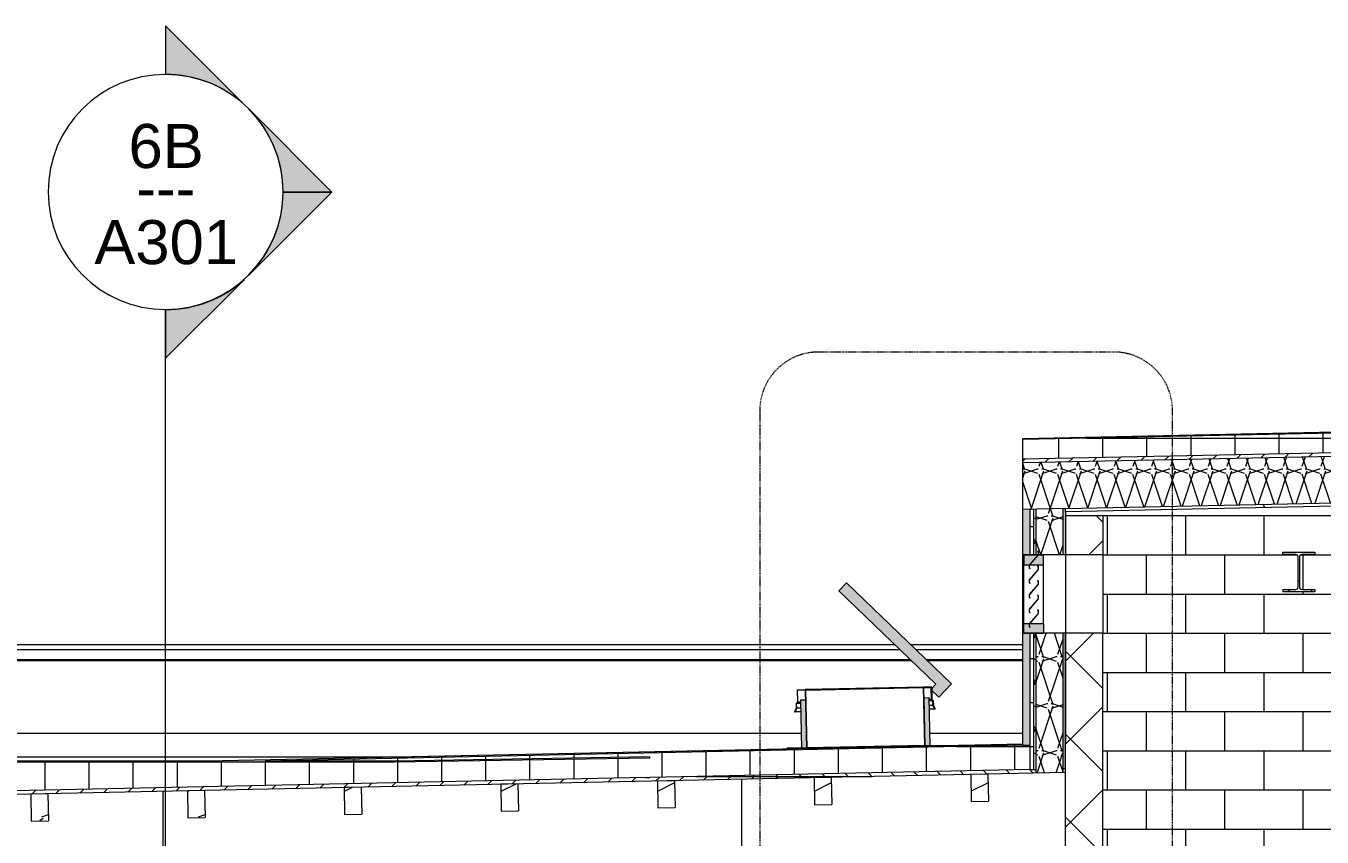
# Model space of a CAD drawing. Header units: inches. Extents: x 9661 to 15313, y -314 to 660.
# Drawn here: x 13320.6 to 13585.3, y 390.4 to 556.1 of the extents above; entities that cross this region are included whole.
import ezdxf

# ---------------------------------------------------------------- set-up
doc = ezdxf.new("R2010")
doc.units = ezdxf.units.IN
doc.header["$MEASUREMENT"] = 0
doc.linetypes.add('Dash Dot 3_16_', pattern=[0.3125, 0.1875, -0.0625, 0, -0.0625])
for name, color, linetype, lineweight in [('0-3', 55, 'Continuous', 9), ('0-5', 130, 'Continuous', 5), ('A-ANNO-SYMB-1', 150, 'Dash Dot 3_16_', 9), ('A-FLOR-3', 8, 'Continuous', 5), ('A-FLOR-8', 192, 'Continuous', 9), ('A-FLOR-MCUT-1', 51, 'Continuous', 9), ('A-FLOR-PATT-1', 45, 'Continuous', 9), ('A-GENM', 5, 'Continuous', 9), ('A-GENM-2', 55, 'Continuous', 9), ('A-GENM-3', 253, 'Continuous', 9), ('A-GLAZ-CWMG', 51, 'Continuous', 9), ('A-GLAZ-CWMG-1', 55, 'Continuous', 9), ('A-GLAZ-CWMG-4', 10, 'Continuous', 9), ('A-ROOF-3', 132, 'Continuous', 9), ('A-ROOF-4', 55, 'Continuous', 9), ('A-ROOF-5', 8, 'Continuous', 5), ('A-ROOF-PATT-1', 45, 'Continuous', 9), ('A-WALL-10', 113, 'Continuous', 9), ('A-WALL-3', 7, 'Continuous', 9), ('A-WALL-5', 55, 'Continuous', 9), ('A-WALL-PATT-1', 55, 'Continuous', 9), ('A-WALL-PATT-2', 45, 'Continuous', 9), ('G-ANNO-SYMB', 111, 'Continuous', 9), ('I-WALL-1', 55, 'Continuous', 9), ('S-BEAM-1', 45, 'Continuous', 9), ('S-BEAM-2', 7, 'Continuous', 9), ('S-FNDN-2', 55, 'Continuous', 9), ('S-FNDN-5', 32, 'Continuous', 9), ('S-FNDN-6', 8, 'Continuous', 5), ('S-FNDN-7', 254, 'Continuous', 5)]:
    doc.layers.add(name, color=color, linetype=linetype, lineweight=lineweight)
doc.styles.add('Arial', font='arial.ttf', dxfattribs={"height": 9})
doc.styles.add('Century Gothic', font='ufonts.com_century-gothic.ttf', dxfattribs={"height": 9})
pattern_1 = [(216.87, (-3005.926, 154.825), (47.980943, 31.987086), [7.997, -71.971]), (206.565, (-2996.33, 150.027), (-15.993714, -15.99413), [17.881, -17.881]), (198.435, (-2996.33, 142.03), (-31.98674, -15.99388), [10.115, -40.461])]
pattern_2 = [(0, (14107.568, 138.832), (0, 9), []), (90, (14107.568, 138.832), (-9, 6e-16), [])]
pattern_3 = [(0, (14107.5676, 138.832), (0, 4.798), []), (315, (14107.5676, 138.832), (4.798427, 0), [6.786, -6.786]), (45, (14107.5676, 138.832), (4.798427, 0), [6.786, -6.786])]
pattern_4 = [(161.57, (14108.0476, 139.312), (-3.8399538, -1.54e-05), [0, -27.322, 3.034, 0]), (18.43, (14107.0876, 139.312), (-3.8399538, 1.54e-05), [0, -27.322, 3.034, 0]), (108.43, (14108.0476, 139.312), (1.919622, -9.6005246), [9.106, -21.25]), (71.57, (14107.0876, 139.312), (1.919622, 9.6005246), [9.106, -21.25])]

# ---------------------------------------------------------------- blocks, each defined once
blk = doc.blocks.new('CTR - 1st Phase -Stairs _ Elevators_rvt-2-BUILDING SECTION - NORTH_SOUTH AT ELEVATOR AND COURTYARD - LOOKING EAST')
at = {"layer": 'I-WALL-1'}
for p, q in [((-3771.32, 399.71), (-3771.32, 241.38)), ((-3653.07, 268), (-3653.07, 402.17))]:
    blk.add_line(p, q, dxfattribs=at)
blk = doc.blocks.new('W-Wide Flange - W8X28-2393868-BUILDING SECTION - NORTH_SOUTH AT ELEVATOR AND COURTYARD - LOOKING EAST')
at = {"layer": 'S-BEAM-1'}
h = blk.add_hatch(dxfattribs=at)
h.set_pattern_fill('FP_81', color=256, style=0, pattern_type=2)
h.set_pattern_definition([(45, (-3012.324, 138.832), (-9.50352, 9.50352), []), (45, (-3012.324, 153.232), (-9.50352, 9.50352), [])])
h.paths.add_polyline_path([(-3536.05, 440.5), (-3536.05, 440.96), (-3538.85, 440.99), (-3539.06, 441.12), (-3539.17, 441.32), (-3539.18, 441.44), (-3539.17, 447.74), (-3539.04, 447.96), (-3538.83, 448.08), (-3538.71, 448.09), (-3536.05, 448.09), (-3536.05, 448.56), (-3542.59, 448.56), (-3542.59, 448.09), (-3539.79, 448.07), (-3539.6, 447.96), (-3539.48, 447.74), (-3539.47, 447.62), (-3539.48, 441.32), (-3539.6, 441.1), (-3539.82, 440.98), (-3539.94, 440.96), (-3542.59, 440.96), (-3542.59, 440.5)], flags=0)
at = {"layer": 'S-BEAM-2'}
for p, q in [((-3542.59, 448.09), (-3542.59, 448.56)), ((-3542.59, 448.56), (-3536.05, 448.56)), ((-3539.94, 448.09), (-3542.59, 448.09)), ((-3539.47, 441.44), (-3539.47, 447.62)), ((-3539.18, 447.62), (-3539.18, 441.44)), ((-3536.05, 448.09), (-3538.71, 448.09)), ((-3536.05, 448.56), (-3536.05, 448.09)), ((-3542.59, 440.96), (-3539.94, 440.96)), ((-3542.59, 440.96), (-3542.59, 440.5)), ((-3536.05, 440.5), (-3542.59, 440.5)), ((-3538.71, 440.96), (-3536.05, 440.96)), ((-3536.05, 440.96), (-3536.05, 440.5))]:
    blk.add_line(p, q, dxfattribs=at)
for centre, radius, start, end in [((-3539.94, 447.62), 0.473, 0, 90), ((-3538.71, 447.62), 0.472, 90, 180), ((-3539.94, 441.44), 0.473, 270, 0), ((-3538.71, 441.44), 0.472, 180, 270)]:
    blk.add_arc(centre, radius, start, end, dxfattribs=at)
blk = doc.blocks.new('LVL-Laminated Veneer Lumber - 4X6 S_ PINE - NO_ 1-V131-BUILDING SECTION - NORTH_SOUTH AT ELEVATOR AND COURTYARD - LOOKING EAST')
at = {"layer": 'S-BEAM-1'}
h = blk.add_hatch(dxfattribs=at)
h.set_pattern_fill('FP_53', color=256, style=0, pattern_type=2)
h.set_pattern_definition(pattern_1)
h.paths.add_polyline_path([(-3798.16, 393.65), (-3794.66, 393.72), (-3794.77, 399.22), (-3798.27, 399.15), (-3798.26, 398.63)], flags=0)
at = {"layer": 'S-BEAM-2'}
for p, q in [((-3794.77, 399.22), (-3798.27, 399.15)), ((-3798.27, 399.15), (-3798.16, 393.65)), ((-3794.77, 399.22), (-3794.66, 393.72)), ((-3798.16, 393.65), (-3794.66, 393.72))]:
    blk.add_line(p, q, dxfattribs=at)
blk = doc.blocks.new('LVL-Laminated Veneer Lumber - 4X6 S_ PINE - NO_ 1-V132-BUILDING SECTION - NORTH_SOUTH AT ELEVATOR AND COURTYARD - LOOKING EAST')
at = {"layer": 'S-BEAM-1'}
h = blk.add_hatch(dxfattribs=at)
h.set_pattern_fill('FP_53', color=256, style=0, pattern_type=2)
h.set_pattern_definition(pattern_1)
h.paths.add_polyline_path([(-3766.16, 394.31), (-3762.67, 394.39), (-3762.78, 399.89), (-3766.28, 399.81), (-3766.25, 398.63)], flags=0)
at = {"layer": 'S-BEAM-2'}
for p, q in [((-3762.78, 399.89), (-3766.28, 399.81)), ((-3766.28, 399.81), (-3766.16, 394.31)), ((-3762.78, 399.89), (-3762.67, 394.39)), ((-3766.16, 394.31), (-3762.67, 394.39))]:
    blk.add_line(p, q, dxfattribs=at)
blk = doc.blocks.new('LVL-Laminated Veneer Lumber - 4X6 S_ PINE - NO_ 1-V133-BUILDING SECTION - NORTH_SOUTH AT ELEVATOR AND COURTYARD - LOOKING EAST')
at = {"layer": 'S-BEAM-1'}
h = blk.add_hatch(dxfattribs=at)
h.set_pattern_fill('FP_53', color=256, style=0, pattern_type=2)
h.set_pattern_definition(pattern_1)
h.paths.add_polyline_path([(-3734.17, 394.98), (-3730.67, 395.05), (-3730.79, 400.55), (-3734.29, 400.48), (-3734.25, 398.63)], flags=0)
at = {"layer": 'S-BEAM-2'}
for p, q in [((-3730.79, 400.55), (-3734.29, 400.48)), ((-3734.29, 400.48), (-3734.17, 394.98)), ((-3730.79, 400.55), (-3730.67, 395.05)), ((-3734.17, 394.98), (-3730.67, 395.05))]:
    blk.add_line(p, q, dxfattribs=at)
blk = doc.blocks.new('LVL-Laminated Veneer Lumber - 4X6 S_ PINE - NO_ 1-V134-BUILDING SECTION - NORTH_SOUTH AT ELEVATOR AND COURTYARD - LOOKING EAST')
at = {"layer": 'S-BEAM-1'}
h = blk.add_hatch(dxfattribs=at)
h.set_pattern_fill('FP_53', color=256, style=0, pattern_type=2)
h.set_pattern_definition(pattern_1)
h.paths.add_polyline_path([(-3702.18, 395.65), (-3698.68, 395.72), (-3698.79, 401.22), (-3702.29, 401.15), (-3702.24, 398.63)], flags=0)
at = {"layer": 'S-BEAM-2'}
for p, q in [((-3698.79, 401.22), (-3702.29, 401.15)), ((-3702.29, 401.15), (-3702.18, 395.65)), ((-3698.79, 401.22), (-3698.68, 395.72)), ((-3702.18, 395.65), (-3698.68, 395.72))]:
    blk.add_line(p, q, dxfattribs=at)
blk = doc.blocks.new('LVL-Laminated Veneer Lumber - 4X6 S_ PINE - NO_ 1-V135-BUILDING SECTION - NORTH_SOUTH AT ELEVATOR AND COURTYARD - LOOKING EAST')
at = {"layer": 'S-BEAM-1'}
h = blk.add_hatch(dxfattribs=at)
h.set_pattern_fill('FP_53', color=256, style=0, pattern_type=2)
h.set_pattern_definition(pattern_1)
h.paths.add_polyline_path([(-3670.19, 396.31), (-3666.69, 396.39), (-3666.8, 401.89), (-3670.3, 401.81), (-3670.23, 398.63)], flags=0)
at = {"layer": 'S-BEAM-2'}
for p, q in [((-3666.8, 401.89), (-3670.3, 401.81)), ((-3670.3, 401.81), (-3670.19, 396.31)), ((-3666.8, 401.89), (-3666.69, 396.39)), ((-3670.19, 396.31), (-3666.69, 396.39))]:
    blk.add_line(p, q, dxfattribs=at)
blk = doc.blocks.new('LVL-Laminated Veneer Lumber - 4X6 S_ PINE - NO_ 1-V136-BUILDING SECTION - NORTH_SOUTH AT ELEVATOR AND COURTYARD - LOOKING EAST')
at = {"layer": 'S-BEAM-1'}
h = blk.add_hatch(dxfattribs=at)
h.set_pattern_fill('FP_53', color=256, style=0, pattern_type=2)
h.set_pattern_definition(pattern_1)
h.paths.add_polyline_path([(-3638.19, 396.98), (-3634.69, 397.05), (-3634.81, 402.55), (-3638.31, 402.48), (-3638.23, 398.63)], flags=0)
at = {"layer": 'S-BEAM-2'}
for p, q in [((-3634.81, 402.55), (-3638.31, 402.48)), ((-3638.31, 402.48), (-3638.19, 396.98)), ((-3634.81, 402.55), (-3634.69, 397.05)), ((-3638.19, 396.98), (-3634.69, 397.05))]:
    blk.add_line(p, q, dxfattribs=at)
blk = doc.blocks.new('LVL-Laminated Veneer Lumber - 4X6 S_ PINE - NO_ 1-V137-BUILDING SECTION - NORTH_SOUTH AT ELEVATOR AND COURTYARD - LOOKING EAST')
at = {"layer": 'S-BEAM-1'}
h = blk.add_hatch(dxfattribs=at)
h.set_pattern_fill('FP_53', color=256, style=0, pattern_type=2)
h.set_pattern_definition(pattern_1)
h.paths.add_polyline_path([(-3606.2, 397.65), (-3602.7, 397.72), (-3602.81, 403.22), (-3606.31, 403.15), (-3606.22, 398.63)], flags=0)
at = {"layer": 'S-BEAM-2'}
for p, q in [((-3602.81, 403.22), (-3606.31, 403.15)), ((-3606.31, 403.15), (-3606.2, 397.65)), ((-3602.81, 403.22), (-3602.7, 397.72)), ((-3606.2, 397.65), (-3602.7, 397.72))]:
    blk.add_line(p, q, dxfattribs=at)
blk = doc.blocks.new('CTR - 1st Phase - Structure_rvt-2-BUILDING SECTION - NORTH_SOUTH AT ELEVATOR AND COURTYARD - LOOKING EAST')
at = {"layer": 'A-WALL-PATT-1'}
h = blk.add_hatch(dxfattribs=at)
h.set_pattern_fill('FP_79', color=256, style=0, pattern_type=2)
h.set_pattern_definition([(0, (-3490.511, -40), (0, 8), []), (90, (-3490.511, -40), (-8, 8), [8, -8])])
h.paths.add_polyline_path([(-3495.32, 120), (-3495.32, 456), (-3579.32, 456), (-3579.32, 120), (-3502.23, 120)], flags=0)
h.paths.add_polyline_path([(-3542.59, 440.5), (-3542.59, 440.96), (-3539.79, 440.99), (-3539.6, 441.1), (-3539.48, 441.32), (-3539.47, 441.44), (-3539.48, 447.74), (-3539.6, 447.96), (-3539.82, 448.08), (-3539.94, 448.09), (-3542.59, 448.09), (-3542.59, 448.56), (-3536.05, 448.56), (-3536.05, 448.09), (-3538.85, 448.07), (-3539.06, 447.94), (-3539.17, 447.74), (-3539.18, 447.62), (-3539.17, 441.32), (-3539.04, 441.1), (-3538.83, 440.98), (-3538.71, 440.96), (-3536.05, 440.96), (-3536.05, 440.5), (-3539.94, 440.5)], flags=0)
h.paths.add_polyline_path([(-3505.59, 440.5), (-3507.52, 440.53), (-3507.69, 440.64), (-3507.81, 440.85), (-3507.82, 440.97), (-3507.81, 445.15), (-3507.69, 445.36), (-3507.47, 445.48), (-3507.36, 445.5), (-3503.12, 445.47), (-3502.96, 445.36), (-3502.84, 445.15), (-3502.82, 445.03), (-3502.84, 440.85), (-3502.96, 440.64), (-3503.17, 440.52), (-3503.29, 440.5), (-3505.06, 440.5)], flags=0)
h.paths.add_polyline_path([(-3507.36, 440.73), (-3503.17, 440.77), (-3503.09, 440.85), (-3503.06, 440.97), (-3503.09, 445.15), (-3503.17, 445.24), (-3503.29, 445.27), (-3507.48, 445.23), (-3507.56, 445.15), (-3507.59, 445.03), (-3507.56, 440.85), (-3507.47, 440.76), (-3507.42, 440.74)], flags=0)
at = {"layer": 'A-WALL-PATT-2'}
h = blk.add_hatch(dxfattribs=at)
h.set_pattern_fill('FP_78', color=256, style=0, pattern_type=2)
h.set_pattern_definition([(45, (-3012.324, 138.832), (-8.48528, 8.48528), []), (135, (-3012.324, 138.832), (-8.48528, -8.48528), [])])
h.paths.add_polyline_path([(-3584.47, -152), (-3579.32, -152), (-3579.32, 432), (-3586.95, 432), (-3586.95, -152)], flags=0)
h.paths.add_polyline_path([(-3583.13, 448), (-3579.32, 448), (-3579.32, 456), (-3586.95, 456), (-3586.95, 448), (-3586.03, 448)], flags=0)
at = {"layer": 'A-WALL-3'}
for p, q in [((-3586.95, 456), (-3586.95, 448)), ((-3579.32, 456), (-3586.95, 456)), ((-3579.32, 456), (-3579.32, 448)), ((-3579.32, 448), (-3586.95, 448)), ((-3586.95, -152), (-3586.95, 432)), ((-3579.32, 432), (-3586.95, 432)), ((-3579.32, -152), (-3579.32, 432))]:
    blk.add_line(p, q, dxfattribs=at)
at = {"layer": 'A-WALL-5'}
for p, q in [((-3495.32, 456), (-3579.32, 456)), ((-3579.32, 448), (-3579.32, 432))]:
    blk.add_line(p, q, dxfattribs=at)
at = {"layer": '0-3'}
for name in ['W-Wide Flange - W8X28-2393868-BUILDING SECTION - NORTH_SOUTH AT ELEVATOR AND COURTYARD - LOOKING EAST', 'LVL-Laminated Veneer Lumber - 4X6 S_ PINE - NO_ 1-V136-BUILDING SECTION - NORTH_SOUTH AT ELEVATOR AND COURTYARD - LOOKING EAST', 'LVL-Laminated Veneer Lumber - 4X6 S_ PINE - NO_ 1-V137-BUILDING SECTION - NORTH_SOUTH AT ELEVATOR AND COURTYARD - LOOKING EAST', 'LVL-Laminated Veneer Lumber - 4X6 S_ PINE - NO_ 1-V132-BUILDING SECTION - NORTH_SOUTH AT ELEVATOR AND COURTYARD - LOOKING EAST', 'LVL-Laminated Veneer Lumber - 4X6 S_ PINE - NO_ 1-V133-BUILDING SECTION - NORTH_SOUTH AT ELEVATOR AND COURTYARD - LOOKING EAST', 'LVL-Laminated Veneer Lumber - 4X6 S_ PINE - NO_ 1-V134-BUILDING SECTION - NORTH_SOUTH AT ELEVATOR AND COURTYARD - LOOKING EAST', 'LVL-Laminated Veneer Lumber - 4X6 S_ PINE - NO_ 1-V135-BUILDING SECTION - NORTH_SOUTH AT ELEVATOR AND COURTYARD - LOOKING EAST', 'LVL-Laminated Veneer Lumber - 4X6 S_ PINE - NO_ 1-V131-BUILDING SECTION - NORTH_SOUTH AT ELEVATOR AND COURTYARD - LOOKING EAST']:
    blk.add_blockref(name, (0, 0), dxfattribs=at)
blk = doc.blocks.new('Basic Wall _ EXT - FIBER CEMENT - SMALL - ___-2145929-BUILDING SECTION - NORTH_SOUTH AT ELEVATOR AND COURTYARD - LOOKING EAST')
at = {"layer": 'A-WALL-5'}
for p, q in [((-3621.81, 429.66), (-3867.29, 429.66)), ((-3595.7, 429.66), (-3618.56, 429.66)), ((-3620.7, 428.6), (-3851.85, 428.6)), ((-3851.44, 426.42), (-3618.42, 426.42)), ((-3618.59, 426.57), (-3851.11, 426.57)), ((-3595.7, 428.6), (-3617.45, 428.6)), ((-3595.7, 426.57), (-3615.34, 426.57)), ((-3615.17, 426.42), (-3595.7, 426.42))]:
    blk.add_line(p, q, dxfattribs=at)
blk = doc.blocks.new('Hatch-Precision_Ladders-Roof_Hatch - 2_0_x2_0_-2210683-BUILDING SECTION - NORTH_SOUTH AT ELEVATOR AND COURTYARD - LOOKING EAST')
at = {"layer": 'A-GENM-2'}
blk.add_hatch(color=256, dxfattribs=at).paths.add_polyline_path([(-3612.84, 418.98), (-3610.24, 421.68), (-3631.71, 442.28), (-3633.26, 440.66), (-3613.42, 421.62), (-3614.46, 420.53), (-3613.2, 419.33)], flags=0)
h = blk.add_hatch(color=256, dxfattribs=at)
h.paths.add_polyline_path([(-3642.19, 415.94), (-3641.86, 416.69), (-3641.84, 417.67), (-3641.62, 417.94), (-3641.67, 420.36), (-3640.11, 420.39), (-3640.11, 420.49), (-3641.76, 420.45), (-3641.75, 417.9), (-3641.97, 417.63), (-3641.96, 416.67), (-3642.28, 415.98)], flags=0)
h.paths.add_polyline_path([(-3613.66, 416.53), (-3613.57, 416.57), (-3613.93, 417.27), (-3613.95, 418.24), (-3614.22, 418.5), (-3614.26, 420.34), (-3614.35, 420.43), (-3614.31, 418.46), (-3614.05, 418.2), (-3614.03, 417.25)], flags=0)
h.paths.add_polyline_path([(-3614.36, 420.64), (-3614.26, 420.74), (-3614.31, 421.02), (-3615.93, 420.98), (-3615.92, 420.89), (-3614.36, 420.92)], flags=0)
h = blk.add_hatch(color=256, dxfattribs=at)
h.paths.add_polyline_path([(-3639.85, 408.49), (-3639.77, 408.49), (-3640.02, 420.49), (-3640.11, 420.49), (-3639.85, 408.49)], flags=0)
h.paths.add_polyline_path([(-3615.77, 408.98), (-3615.7, 408.99), (-3615.93, 420.98), (-3616.02, 420.98), (-3615.77, 408.99)], flags=0)
h = blk.add_hatch(color=256, dxfattribs=at)
h.paths.add_polyline_path([(-3643.77, 408.41), (-3640.86, 408.5), (-3640.86, 408.56), (-3643.77, 408.5)], flags=0)
h.paths.add_polyline_path([(-3614.68, 409.01), (-3611.77, 409.08), (-3611.78, 409.16), (-3614.68, 409.08)], flags=0)
at = {"layer": 'A-GENM-3'}
h = blk.add_hatch(color=256, dxfattribs=at)
h.paths.add_polyline_path([(-3640.86, 408.47), (-3639.85, 408.49), (-3640.05, 418.33), (-3641.06, 418.31), (-3640.88, 409.12)], flags=0)
h.paths.add_polyline_path([(-3615.7, 408.99), (-3614.68, 409.01), (-3614.88, 418.85), (-3615.9, 418.82), (-3615.7, 409.12)], flags=0)
at = {"layer": 'A-GENM'}
for p, q in [((-3631.71, 442.28), (-3633.26, 440.66)), ((-3631.71, 442.28), (-3610.24, 421.68)), ((-3633.26, 440.66), (-3613.42, 421.62)), ((-3614.27, 421.02), (-3616.02, 420.98)), ((-3616.02, 420.89), (-3616.02, 420.98)), ((-3616.02, 420.98), (-3615.93, 420.98)), ((-3616.02, 420.98), (-3615.77, 408.98)), ((-3616.02, 420.89), (-3614.36, 420.92)), ((-3615.93, 420.98), (-3615.68, 408.99)), ((-3613.42, 421.62), (-3614.46, 420.53)), ((-3614.31, 418.46), (-3614.36, 420.92)), ((-3614.27, 421.02), (-3614.22, 418.5)), ((-3610.24, 421.68), (-3612.84, 418.98)), ((-3641.76, 420.45), (-3640.02, 420.49)), ((-3641.76, 420.45), (-3641.71, 417.94)), ((-3640.01, 420.39), (-3641.67, 420.36)), ((-3641.62, 417.9), (-3641.67, 420.36)), ((-3640.05, 418.33), (-3641.06, 418.31)), ((-3641.06, 418.31), (-3640.86, 408.47)), ((-3640.02, 420.49), (-3640.11, 420.49)), ((-3640.11, 420.49), (-3639.86, 408.49)), ((-3640.05, 418.33), (-3639.85, 408.49)), ((-3640.01, 420.39), (-3640.02, 420.49)), ((-3640.02, 420.49), (-3639.77, 408.49)), ((-3615.9, 418.82), (-3614.88, 418.85)), ((-3615.9, 418.82), (-3615.7, 408.99)), ((-3614.88, 418.85), (-3614.68, 409.01)), ((-3614.46, 420.53), (-3612.84, 418.98)), ((-3614.05, 418.2), (-3614.31, 418.46)), ((-3614.22, 418.5), (-3613.95, 418.24)), ((-3613.95, 418.24), (-3613.93, 417.27)), ((-3641.95, 416.69), (-3642.28, 415.98)), ((-3642.28, 415.98), (-3642.19, 415.94)), ((-3642.19, 415.94), (-3641.85, 416.67)), ((-3641.71, 417.94), (-3641.97, 417.67)), ((-3641.97, 417.67), (-3641.95, 416.69)), ((-3641.87, 417.63), (-3641.62, 417.9)), ((-3641.85, 416.67), (-3641.87, 417.63)), ((-3614.03, 417.25), (-3614.05, 418.2)), ((-3613.66, 416.53), (-3614.03, 417.25)), ((-3613.93, 417.27), (-3613.57, 416.57)), ((-3613.57, 416.57), (-3613.66, 416.53)), ((-3639.77, 408.58), (-3643.77, 408.5)), ((-3643.77, 408.5), (-3643.77, 408.41)), ((-3639.77, 408.49), (-3643.77, 408.41)), ((-3639.85, 408.49), (-3640.86, 408.47)), ((-3639.77, 408.49), (-3639.86, 408.49)), ((-3639.77, 408.58), (-3639.77, 408.49)), ((-3615.78, 409.08), (-3611.78, 409.16)), ((-3615.78, 409.08), (-3615.77, 408.98)), ((-3615.77, 408.98), (-3611.77, 409.07)), ((-3615.77, 408.98), (-3615.68, 408.99)), ((-3615.7, 408.99), (-3614.68, 409.01)), ((-3611.78, 409.16), (-3611.77, 409.07))]:
    blk.add_line(p, q, dxfattribs=at)
at = {"layer": 'A-GENM-2'}
for p, q in [((-3616.02, 420.98), (-3640.02, 420.49)), ((-3640.02, 420.49), (-3616.02, 420.98)), ((-3640.01, 420.39), (-3616.02, 420.89)), ((-3614.31, 418.46), (-3614.87, 418.45)), ((-3641.02, 415.97), (-3642.19, 415.94)), ((-3641.05, 417.65), (-3641.87, 417.63)), ((-3641.03, 416.69), (-3641.85, 416.67)), ((-3641.06, 417.91), (-3641.62, 417.9)), ((-3614.05, 418.2), (-3614.87, 418.19)), ((-3614.03, 417.25), (-3614.85, 417.23)), ((-3613.66, 416.53), (-3614.83, 416.51)), ((-3615.78, 409.08), (-3639.77, 408.58)), ((-3639.77, 408.49), (-3615.77, 408.98)), ((-3615.77, 408.98), (-3639.77, 408.49))]:
    blk.add_line(p, q, dxfattribs=at)
blk = doc.blocks.new('Rectangular Mullion - Louver Frame-3132779-BUILDING SECTION - NORTH_SOUTH AT ELEVATOR AND COURTYARD - LOOKING EAST')
at = {"layer": 'A-GLAZ-CWMG-4'}
blk.add_hatch(color=256, dxfattribs=at).paths.add_polyline_path([(-3591.45, 446), (-3591.45, 448), (-3595.45, 448), (-3595.45, 446), (-3592.95, 446)], flags=0)
at = {"layer": 'A-GLAZ-CWMG'}
for p, q in [((-3595.45, 448), (-3595.45, 446)), ((-3595.45, 448), (-3591.45, 448)), ((-3591.45, 446), (-3591.45, 448)), ((-3595.45, 446), (-3591.45, 446))]:
    blk.add_line(p, q, dxfattribs=at)
blk = doc.blocks.new('Rectangular Mullion - Louver Frame-3132780-BUILDING SECTION - NORTH_SOUTH AT ELEVATOR AND COURTYARD - LOOKING EAST')
at = {"layer": 'A-GLAZ-CWMG-4'}
blk.add_hatch(color=256, dxfattribs=at).paths.add_polyline_path([(-3594.2, 432), (-3591.45, 432), (-3591.48, 434), (-3595.45, 434), (-3595.45, 432), (-3594.41, 432)], flags=0)
at = {"layer": 'A-GLAZ-CWMG'}
for p, q in [((-3595.45, 432), (-3595.45, 434)), ((-3595.45, 434), (-3591.45, 434)), ((-3595.45, 432), (-3591.45, 432)), ((-3591.45, 434), (-3591.45, 432))]:
    blk.add_line(p, q, dxfattribs=at)
blk = doc.blocks.new('Rectangular Mullion - Louver Frame-3132523-BUILDING SECTION - NORTH_SOUTH AT ELEVATOR AND COURTYARD - LOOKING EAST')
at = {"layer": 'A-GLAZ-CWMG-1'}
for p, q in [((-3595.45, 434), (-3595.45, 435)), ((-3591.45, 434), (-3591.45, 435))]:
    blk.add_line(p, q, dxfattribs=at)
blk = doc.blocks.new('Rectangular Mullion - Louver Frame-2514056-BUILDING SECTION - NORTH_SOUTH AT ELEVATOR AND COURTYARD - LOOKING EAST')
at = {"layer": 'A-GLAZ-CWMG-1'}
for p, q in [((-3595.45, 435), (-3595.45, 438)), ((-3591.45, 435), (-3591.45, 438))]:
    blk.add_line(p, q, dxfattribs=at)
blk = doc.blocks.new('Rectangular Mullion - Louver Frame-V154-BUILDING SECTION - NORTH_SOUTH AT ELEVATOR AND COURTYARD - LOOKING EAST')
at = {"layer": 'A-GLAZ-CWMG-1'}
for p, q in [((-3595.45, 444), (-3595.45, 446)), ((-3591.45, 444), (-3591.45, 446))]:
    blk.add_line(p, q, dxfattribs=at)
blk = doc.blocks.new('Rectangular Mullion - louver-3132781-BUILDING SECTION - NORTH_SOUTH AT ELEVATOR AND COURTYARD - LOOKING EAST')
at = {"layer": 'A-GLAZ-CWMG-4'}
blk.add_hatch(color=256, dxfattribs=at).paths.add_polyline_path([(-3594.21, 434), (-3592.5, 436.05), (-3592.5, 436.73), (-3592.68, 436.73), (-3592.68, 436.67), (-3592.56, 436.67), (-3592.56, 436.05), (-3594.27, 434), (-3594.21, 434)], flags=0)
at = {"layer": 'A-GLAZ-CWMG'}
for p, q in [((-3592.56, 436.05), (-3594.34, 433.95)), ((-3594.28, 433.92), (-3592.5, 436.02)), ((-3592.5, 436.73), (-3592.68, 436.73)), ((-3592.68, 436.73), (-3592.68, 436.67)), ((-3592.68, 436.67), (-3592.56, 436.67)), ((-3592.56, 436.67), (-3592.56, 436.05)), ((-3592.5, 436.02), (-3592.5, 436.73)), ((-3594.34, 433.23), (-3594.34, 433.95)), ((-3594.34, 433.23), (-3594.15, 433.23)), ((-3594.28, 433.3), (-3594.28, 433.92)), ((-3594.15, 433.3), (-3594.28, 433.3)), ((-3594.15, 433.23), (-3594.15, 433.3))]:
    blk.add_line(p, q, dxfattribs=at)
blk = doc.blocks.new('Section - Section Head - Filled-22785-BUILDING SECTION - NORTH_SOUTH AT ELEVATOR AND COURTYARD - LOOKING EAST')
at = {"layer": 'G-ANNO-SYMB'}
h = blk.add_hatch(color=256, dxfattribs=at)
edge = h.paths.add_edge_path(flags=0)
edge.add_line((-3123.25, -189.24), (-3107.15, -173.14))
edge.add_line((-3107.15, -173.14), (-3107.15, -183.05))
edge.add_arc((-3107.15, -207.08), 24.03, 90, 132.0784)
h = blk.add_hatch(color=256, dxfattribs=at)
edge = h.paths.add_edge_path(flags=0)
edge.add_arc((-3107.15, -207.08), 24, 135, 180)
edge.add_line((-3131.15, -207.08), (-3141.09, -207.08))
edge.add_line((-3141.09, -207.08), (-3124.12, -190.11))
h = blk.add_hatch(color=256, dxfattribs=at)
edge = h.paths.add_edge_path(flags=0)
edge.add_line((-3124.12, -224.05), (-3141.09, -207.08))
edge.add_line((-3141.09, -207.08), (-3131.15, -207.08))
edge.add_arc((-3107.15, -207.08), 24, 180, 225)
h = blk.add_hatch(color=256, dxfattribs=at)
edge = h.paths.add_edge_path(flags=0)
edge.add_arc((-3107.15, -207.08), 24.03, 227.9216, 270)
edge.add_line((-3107.15, -231.11), (-3107.15, -241.02))
edge.add_line((-3107.15, -241.02), (-3123.25, -224.92))
for p, q in [((-3107.15, -173.14), (-3123.25, -189.24)), ((-3107.15, -183.05), (-3107.15, -173.14)), ((-3124.12, -190.11), (-3141.09, -207.08)), ((-3131.15, -207.08), (-3141.09, -207.08)), ((-3141.09, -207.08), (-3124.12, -224.05)), ((-3141.09, -207.08), (-3131.15, -207.08)), ((-3123.25, -224.92), (-3107.15, -241.02)), ((-3107.15, -241.02), (-3107.15, -231.11))]:
    blk.add_line(p, q, dxfattribs=at)
for centre, radius, start, end in [((-3107.15, -207.11), 24, 90, 270), ((-3107.15, -207.08), 24.03, 90, 132.0784), ((-3107.15, -207.11), 24, 270, 90), ((-3107.15, -207.08), 24, 135, 180), ((-3107.15, -207.08), 24, 180, 225), ((-3107.15, -207.08), 24.03, 227.9216, 270)]:
    blk.add_arc(centre, radius, start, end, dxfattribs=at)

msp = doc.modelspace()

# ---------------------------------------------------------------- hatches: boundary and pattern name
at = {"layer": 'A-FLOR-3'}
h = msp.add_hatch(color=256, dxfattribs=at)
h.paths.add_polyline_path([(13369.51465, 405.8956), (13524.19291, 409.11807), (13524.19291, 409.36812), (13357.51205, 405.8956)], flags=0)
h.paths.add_polyline_path([(13642.94291, 411.59202), (13680.14288, 412.36702), (13680.14288, 412.61708), (13642.94291, 411.81083), (13642.94291, 411.78479)], flags=0)
at = {"layer": 'A-FLOR-PATT-1'}
h = msp.add_hatch(dxfattribs=at)
h.set_pattern_fill('FP_39', color=256, style=0, pattern_type=2)
h.set_pattern_definition(pattern_2)
h.paths.add_polyline_path([(13267.41791, 398.7675), (13447.20017, 402.51297), (13268.04291, 402.51297), (13268.04291, 403.78161), (13267.41791, 403.76297), (13267.41791, 399.24979)], flags=0)
h.paths.add_polyline_path([(13448.04291, 402.53052), (13525.69291, 404.14823), (13525.69291, 409.14932), (13369.51465, 405.8956), (13396.0011, 405.8956), (13448.04291, 406.76297), (13448.04291, 403.42411)], flags=0)
h.paths.add_polyline_path([(13641.44291, 406.55969), (13680.14288, 407.36594), (13680.14288, 412.36702), (13641.44291, 411.56077), (13641.44291, 406.61578)], flags=0)
h = msp.add_hatch(dxfattribs=at)
h.set_pattern_fill('FP_40', color=256, style=0, pattern_type=2)
h.set_pattern_definition(pattern_3)
h.paths.add_polyline_path([(13267.41791, 398.01734), (13290.56791, 398.49963), (13290.56791, 399.24979), (13267.41791, 398.7675), (13267.41791, 398.03036)], flags=0)
h.paths.add_polyline_path([(13296.06791, 398.61421), (13526.94291, 403.42411), (13526.94291, 404.17427), (13296.06791, 399.36438), (13296.06791, 398.62724)], flags=0)
h.paths.add_polyline_path([(13532.44291, 403.53869), (13532.94291, 403.54911), (13532.94291, 404.29927), (13532.44291, 404.28886), (13532.44291, 403.59832)], flags=0)
h.paths.add_polyline_path([(13634.19291, 405.65849), (13634.69291, 405.6689), (13634.69291, 406.41907), (13634.19291, 406.40865), (13634.19291, 405.6689)], flags=0)
h.paths.add_polyline_path([(13640.19291, 405.78349), (13680.14288, 406.61578), (13680.14288, 407.36594), (13640.19291, 406.53365), (13640.19291, 406.41907)], flags=0)
at = {"layer": 'A-ROOF-5'}
for points in [[(13524.19291, 471.56559), (13642.94291, 474.03955), (13642.94291, 474.2896), (13524.19291, 471.81565)], [(13282.47537, 405.64557), (13396.0011, 405.64557), (13448.04291, 406.51293), (13448.04291, 406.76297), (13396.00111, 405.8956), (13268.04291, 405.8956), (13268.04291, 405.64557), (13278.28558, 405.64557)]]:
    msp.add_hatch(color=256, dxfattribs=at).paths.add_polyline_path(points, flags=0)
at = {"layer": 'A-ROOF-PATT-1'}
h = msp.add_hatch(dxfattribs=at)
h.set_pattern_fill('FP_39', color=256, style=0, pattern_type=2)
h.set_pattern_definition(pattern_2)
h.paths.add_polyline_path([(13524.19291, 467.56472), (13642.94291, 470.03868), (13642.94291, 474.03955), (13524.19291, 471.56559), (13524.19291, 469.28852)], flags=0)
h = msp.add_hatch(dxfattribs=at)
h.set_pattern_fill('FP_40', color=256, style=0, pattern_type=2)
h.set_pattern_definition(pattern_3)
h.paths.add_polyline_path([(13524.19291, 466.81456), (13642.94291, 469.28852), (13642.94291, 470.03868), (13524.19291, 467.56472)], flags=0)
h = msp.add_hatch(dxfattribs=at)
h.set_pattern_fill('FP_35', color=256, style=0, pattern_type=2)
h.set_pattern_definition(pattern_4)
h.paths.add_polyline_path([(13524.19291, 457.3125), (13642.94291, 459.78646), (13642.94291, 469.28852), (13524.19291, 466.81456), (13524.19291, 457.34375)], flags=0)
h = msp.add_hatch(dxfattribs=at)
h.set_pattern_fill('FP_41', color=256, style=0, pattern_type=2)
h.set_pattern_definition([(0, (14107.568, 138.832), (30.72, 7.68), [1.267, -21.773, 1.267, -21.773, -122.88]), (0, (14107.568, 138.832), (30.72, 7.68), [-46.08, 1.267, -44.813, 1.267, -21.773, -53.76]), (0, (14107.568, 138.832), (30.72, 7.68), [-115.2, 1.267, -14.093, 1.267, -37.133]), (120, (14119.088, 142.672), (-22.011075, 22.7643), [1.267, -21.773, 1.267, -21.773, -122.88]), (120, (14119.088, 142.672), (-22.011075, 22.7643), [-46.08, 1.267, -44.813, 1.267, -21.773, -53.76]), (120, (14119.088, 142.672), (-22.011075, 22.7643), [-115.2, 1.267, -14.093, 1.267, -37.133]), (240, (14122.928, 158.032), (-8.708925, -30.4443), [1.267, -21.773, 1.267, -21.773, -122.88]), (240, (14122.928, 158.032), (-8.708925, -30.4443), [-46.08, 1.267, -44.813, 1.267, -21.773, -53.76]), (240, (14122.928, 158.032), (-8.708925, -30.4443), [-115.2, 1.267, -14.093, 1.267, -37.133])])
h.paths.add_polyline_path([(13532.94291, 456.86966), (13634.19291, 458.97903), (13634.19291, 459.60417), (13532.94291, 457.49479)], flags=0)
h = msp.add_hatch(dxfattribs=at)
h.set_pattern_fill('FP_39', color=256, style=0, pattern_type=2)
h.set_pattern_definition(pattern_2)
h.paths.add_polyline_path([(13315.99375, 402.51297), (13448.04291, 402.53052), (13448.04291, 406.51293), (13396.0011, 405.64557), (13268.04291, 405.64557), (13268.04291, 402.51297), (13299.23456, 402.51297)], flags=0)
at = {"layer": 'A-WALL-PATT-2'}
h = msp.add_hatch(dxfattribs=at)
h.set_pattern_fill('FP_39', color=256, style=0, pattern_type=2)
h.set_pattern_definition(pattern_2)
h.paths.add_polyline_path([(13525.69291, 404.14823), (13526.44291, 404.17427), (13526.44291, 432), (13525.69291, 432), (13525.69291, 404.16386)], flags=0)
h.paths.add_polyline_path([(13525.69291, 448), (13526.44291, 448), (13526.44291, 457.35937), (13525.69291, 457.3125), (13525.69291, 448.61136)], flags=0)
h = msp.add_hatch(dxfattribs=at)
h.set_pattern_fill('FP_40', color=256, style=0, pattern_type=2)
h.set_pattern_definition(pattern_3)
h.paths.add_polyline_path([(13526.44291, 404.16386), (13526.94291, 404.17427), (13526.94291, 432), (13526.44291, 432), (13526.44291, 404.17427)], flags=0)
h.paths.add_polyline_path([(13526.94291, 448), (13526.94291, 457.36979), (13526.44291, 457.34375), (13526.44291, 448)], flags=0)
h = msp.add_hatch(dxfattribs=at)
h.set_pattern_fill('FP_35', color=256, style=0, pattern_type=2)
h.set_pattern_definition(pattern_4)
h.paths.add_polyline_path([(13526.94291, 403.42411), (13532.44291, 403.53869), (13532.44291, 432), (13526.94291, 432), (13526.94291, 403.48308)], flags=0)
h.paths.add_polyline_path([(13532.44291, 448), (13532.44291, 457.48437), (13526.94291, 457.36979), (13526.94291, 448)], flags=0)
at = {"layer": 'S-FNDN-6'}
h = msp.add_hatch(color=256, dxfattribs=at)
h.paths.add_polyline_path([(13532.44291, 404.28886), (13532.94291, 404.29927), (13532.94291, 432), (13532.44291, 432), (13532.44291, 404.29927)], flags=0)
h.paths.add_polyline_path([(13532.44291, 448), (13532.94291, 448), (13532.94291, 457.49479), (13532.44291, 457.48437), (13532.44291, 455.22169)], flags=0)
at = {"layer": 'S-FNDN-7'}
h = msp.add_hatch(color=256, dxfattribs=at)
h.paths.add_polyline_path([(13524.19291, 409.11807), (13525.69291, 409.14932), (13525.69291, 432), (13524.19291, 432), (13524.19291, 409.14932)], flags=0)
h.paths.add_polyline_path([(13525.69291, 448), (13525.69291, 457.34375), (13524.19291, 457.3125), (13524.19291, 448)], flags=0)

# ---------------------------------------------------------------- linework, layer by layer
at = {"layer": 'A-ANNO-SYMB-1'}
for p, q in [((13542.78018, 489.45511), (13482.49691, 489.45511)), ((13470.49691, 477.45511), (13470.49691, -226.35816)), ((13554.78018, -226.35816), (13554.78018, 477.45511))]:
    msp.add_line(p, q, dxfattribs=at)
for centre, start, end in [((13482.49691, 477.45511), 90, 180), ((13542.78018, 477.45511), 0, 90)]:
    msp.add_arc(centre, 12, start, end, dxfattribs=at)
at = {"layer": 'A-FLOR-8'}
for p, q in [((13524.19291, 409.36812), (13357.51205, 405.8956)), ((13532.94291, 403.54911), (13296.69291, 398.62724)), ((13532.94291, 403.54911), (13532.94291, 404.29927))]:
    msp.add_line(p, q, dxfattribs=at)
at = {"layer": 'A-FLOR-MCUT-1'}
for p, q in [((13524.19291, 409.11807), (13369.51465, 405.8956)), ((13524.19291, 409.11807), (13524.19291, 409.36812)), ((13447.20017, 402.51297), (13267.41791, 398.7675)), ((13525.69291, 404.14823), (13448.04291, 402.53052)), ((13532.94291, 404.29927), (13532.44291, 404.28886))]:
    msp.add_line(p, q, dxfattribs=at)
at = {"layer": 'A-ROOF-3'}
for p, q in [((13524.19291, 471.81565), (13642.94291, 474.2896)), ((13642.94291, 474.03955), (13524.19291, 471.56559)), ((13524.19291, 457.3125), (13524.19291, 471.81565)), ((13642.94291, 470.03868), (13524.19291, 467.56472)), ((13642.94291, 469.28852), (13524.19291, 466.81456)), ((13532.94291, 457.49479), (13634.19291, 459.60417)), ((13532.94291, 456.86966), (13634.19291, 458.97903)), ((13357.51205, 405.8956), (13268.04291, 405.8956)), ((13396.0011, 405.64557), (13268.04291, 405.64557)), ((13396.00111, 405.8956), (13369.51465, 405.8956)), ((13448.04291, 406.51293), (13396.0011, 405.64557)), ((13448.04291, 406.76297), (13396.00111, 405.8956)), ((13448.04291, 406.51293), (13448.04291, 406.76297)), ((13447.20017, 402.51297), (13448.04291, 402.51297)), ((13448.04291, 402.51297), (13448.04291, 402.53052))]:
    msp.add_line(p, q, dxfattribs=at)
at = {"layer": 'A-ROOF-4'}
for p, q in [((13268.04291, 411.58012), (13478.96511, 411.58012)), ((13505.15935, 411.58012), (13524.19291, 411.58012)), ((13396.18236, 406.76297), (13476.12412, 408.40806)), ((13508.11735, 409.06644), (13524.19291, 409.39725)), ((13268.04291, 406.76297), (13399.14549, 406.76297))]:
    msp.add_line(p, q, dxfattribs=at)
at = {"layer": 'A-WALL-10'}
for p, q in [((13532.94291, 457.49479), (13524.19291, 457.3125)), ((13524.19291, 456.68736), (13524.19291, 457.3125)), ((13525.69291, 448), (13525.69291, 457.34375)), ((13526.44291, 448), (13526.44291, 457.35937)), ((13526.94291, 448), (13526.94291, 457.36979)), ((13532.44291, 448), (13532.44291, 457.48437)), ((13532.94291, 456.86966), (13532.94291, 457.49479)), ((13525.69291, 404.14823), (13525.69291, 432)), ((13526.44291, 404.16386), (13526.44291, 432)), ((13526.94291, 403.42411), (13526.94291, 432)), ((13532.44291, 403.53869), (13532.44291, 432)), ((13524.19291, 409.11807), (13525.69291, 409.14932)), ((13532.94291, 404.29927), (13532.94291, 409.55041)), ((13525.69291, 404.14823), (13526.94291, 404.17427))]:
    msp.add_line(p, q, dxfattribs=at)
at = {"layer": 'G-ANNO-SYMB'}
msp.add_line((13349.16791, -241.83867), (13349.16791, 498.1302), dxfattribs=at)
at = {"layer": 'S-FNDN-2'}
msp.add_line((13532.94291, 456.86966), (13532.94291, 409.55041), dxfattribs=at)
at = {"layer": 'S-FNDN-5'}
for p, q in [((13524.19291, 409.36812), (13524.19291, 456.68736)), ((13532.94291, 448), (13524.19291, 448)), ((13532.94291, 432), (13524.19291, 432))]:
    msp.add_line(p, q, dxfattribs=at)

# ---------------------------------------------------------------- block references
at = {"layer": '0-5'}
for name in ['CTR - 1st Phase - Structure_rvt-2-BUILDING SECTION - NORTH_SOUTH AT ELEVATOR AND COURTYARD - LOOKING EAST', 'CTR - 1st Phase -Stairs _ Elevators_rvt-2-BUILDING SECTION - NORTH_SOUTH AT ELEVATOR AND COURTYARD - LOOKING EAST']:
    msp.add_blockref(name, (17119.89164, 0), dxfattribs=at)
at = {"layer": 'A-GENM'}
msp.add_blockref('Hatch-Precision_Ladders-Roof_Hatch - 2_0_x2_0_-2210683-BUILDING SECTION - NORTH_SOUTH AT ELEVATOR AND COURTYARD - LOOKING EAST', (17119.89164, 0), dxfattribs=at)
at = {"layer": 'A-GLAZ-CWMG'}
msp.add_blockref('Rectangular Mullion - Louver Frame-3132780-BUILDING SECTION - NORTH_SOUTH AT ELEVATOR AND COURTYARD - LOOKING EAST', (17119.89164, 0), dxfattribs=at)
at = {"layer": 'A-GLAZ-CWMG-1'}
for name, p in [('Rectangular Mullion - Louver Frame-3132779-BUILDING SECTION - NORTH_SOUTH AT ELEVATOR AND COURTYARD - LOOKING EAST', (17119.89164, 0)), ('Rectangular Mullion - louver-3132781-BUILDING SECTION - NORTH_SOUTH AT ELEVATOR AND COURTYARD - LOOKING EAST', (17119.89164, 12)), ('Rectangular Mullion - Louver Frame-V154-BUILDING SECTION - NORTH_SOUTH AT ELEVATOR AND COURTYARD - LOOKING EAST', (17119.89164, 0)), ('Rectangular Mullion - louver-3132781-BUILDING SECTION - NORTH_SOUTH AT ELEVATOR AND COURTYARD - LOOKING EAST', (17119.89164, 9)), ('Rectangular Mullion - Louver Frame-2514056-BUILDING SECTION - NORTH_SOUTH AT ELEVATOR AND COURTYARD - LOOKING EAST', (17119.89164, 6)), ('Rectangular Mullion - louver-3132781-BUILDING SECTION - NORTH_SOUTH AT ELEVATOR AND COURTYARD - LOOKING EAST', (17119.89164, 6)), ('Rectangular Mullion - Louver Frame-2514056-BUILDING SECTION - NORTH_SOUTH AT ELEVATOR AND COURTYARD - LOOKING EAST', (17119.89164, 3)), ('Rectangular Mullion - louver-3132781-BUILDING SECTION - NORTH_SOUTH AT ELEVATOR AND COURTYARD - LOOKING EAST', (17119.89164, 3)), ('Rectangular Mullion - Louver Frame-2514056-BUILDING SECTION - NORTH_SOUTH AT ELEVATOR AND COURTYARD - LOOKING EAST', (17119.89164, 0)), ('Rectangular Mullion - Louver Frame-3132523-BUILDING SECTION - NORTH_SOUTH AT ELEVATOR AND COURTYARD - LOOKING EAST', (17119.89164, 0)), ('Rectangular Mullion - louver-3132781-BUILDING SECTION - NORTH_SOUTH AT ELEVATOR AND COURTYARD - LOOKING EAST', (17119.89164, 0))]:
    msp.add_blockref(name, p, dxfattribs=at)
at = {"layer": 'A-WALL-5'}
msp.add_blockref('Basic Wall _ EXT - FIBER CEMENT - SMALL - ___-2145929-BUILDING SECTION - NORTH_SOUTH AT ELEVATOR AND COURTYARD - LOOKING EAST', (17119.89164, 0), dxfattribs=at)
at = {"layer": 'G-ANNO-SYMB', "rotation": 180}
msp.add_blockref('Section - Section Head - Filled-22785-BUILDING SECTION - NORTH_SOUTH AT ELEVATOR AND COURTYARD - LOOKING EAST', (10242.01914, 315.04992), dxfattribs=at)

# ---------------------------------------------------------------- texts
at = {"layer": 'G-ANNO-SYMB', "char_height": 9, "attachment_point": 1}
for s, insert, width, style in [('6B', (13341.59496, 536.03884), 18.786, 'Arial'), ('---', (13343.19562, 527.53214), 15.453, 'Century Gothic'), ('A301', (13334.60283, 516.40259), 35.754, 'Arial')]:
    msp.add_mtext(s, dxfattribs=dict(at, insert=insert, width=width, style=style))

doc.saveas('drawing.dxf')
